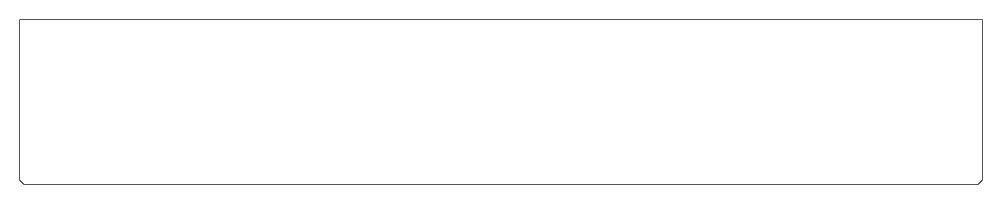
# Model space of a CAD drawing. Extents: x -258 to -25, y 30 to 71.
import ezdxf

# ---------------------------------------------------------------- set-up
doc = ezdxf.new("R2010")
doc.units = 0
doc.layers.add('048701-1ROU1_GBR', color=3, linetype='CONTINUOUS')

msp = doc.modelspace()

# ---------------------------------------------------------------- linework, layer by layer
at = {"layer": '048701-1ROU1_GBR', "const_width": 0.2}
msp.add_lwpolyline([(-24.90978, 70.59676), (-24.90978, 31.596838), (-25.909778, 30.59684), (-257.259836, 30.59684), (-258.259834, 31.596838), (-258.259834, 70.59676), (-24.90978, 70.59676)], dxfattribs=at)

doc.saveas('drawing.dxf')
